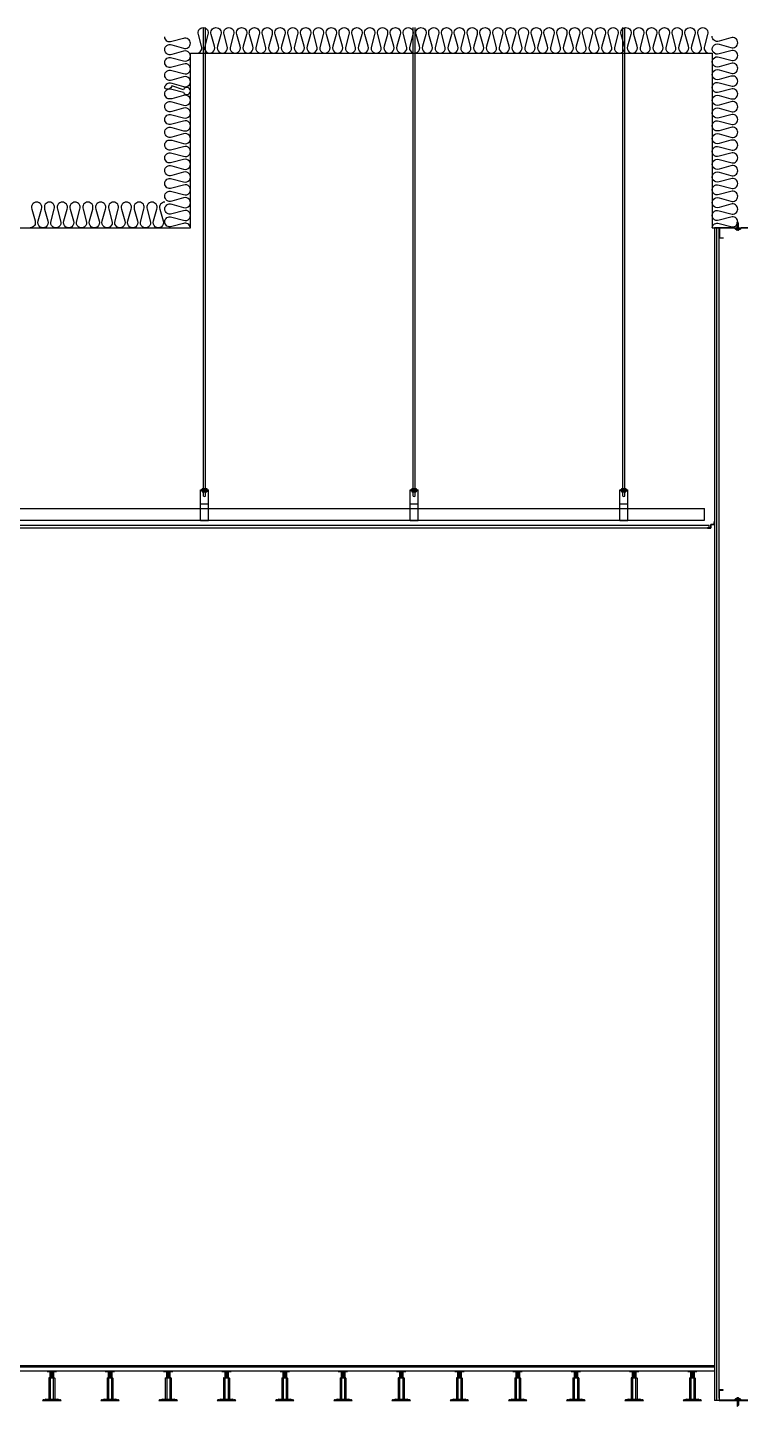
# Model space of a CAD drawing. Header units: millimetres. Extents: x 19868 to 801382, y -4805 to 85279.
# Drawn here: x 68889 to 71949, y 42103 to 48029 of the extents above; entities that cross this region are included whole.
import ezdxf

# ---------------------------------------------------------------- set-up
doc = ezdxf.new("R2010")
doc.units = ezdxf.units.MM
doc.header["$LTSCALE"] = 250
for name, color, linetype in [('8입면선', 8, 'Continuous'), ('A-CEIL', 8, 'Continuous'), ('A-CEIL_EL', 8, 'Continuous'), ('A-ELE-4', 4, 'Continuous'), ('A-ELE-8', 8, 'Continuous'), ('A-WALL-D', 7, 'Continuous'), ('GAGAM-DT', 7, 'Continuous'), ('GES', 7, 'Continuous'), ('ISL', 251, 'Continuous'), ('MO-S', 3, 'Continuous'), ('입면', 7, 'Continuous')]:
    doc.layers.add(name, color=color, linetype=linetype)
doc.layers.add('CK', color=221, linetype='Continuous', plot=False)

# ---------------------------------------------------------------- blocks, each defined once
blk = doc.blocks.new('*U109')
at = {"layer": '8입면선', "color": 8}
for p, q in [((3316397.6, 472011.4), (3316397.6, 477051.4)), ((3316577.6, 472011.4), (3316577.6, 477051.4))]:
    blk.add_line(p, q, dxfattribs=at)
at = {"layer": 'A-WALL-D'}
for p, q in [((3316387.6, 477051.4), (3316387.6, 472011.4)), ((3316407.6, 477051.4), (3316387.6, 477051.4)), ((3316407.6, 472021.4), (3316407.6, 477051.4)), ((3316567.6, 472021.4), (3316567.6, 477051.4)), ((3316587.6, 477051.4), (3316567.6, 477051.4)), ((3316587.6, 477051.4), (3316587.6, 472011.4)), ((3316407.6, 472011.4), (3316387.6, 472011.4)), ((3316587.6, 472011.4), (3316567.6, 472011.4))]:
    blk.add_line(p, q, dxfattribs=at)
at = {"layer": 'CK', "linetype": 'Continuous'}
blk.add_line((3316472.9, 472011.4), (3316502.3, 472011.4), dxfattribs=at)
at = {"layer": 'GAGAM-DT', "color": 8}
for p, q in [((3316485.3, 477045.6), (3316485.3, 477077)), ((3316490.3, 477071.5), (3316485.3, 477077)), ((3316490.3, 477045.6), (3316490.3, 477071.5)), ((3316492.7, 477045.6), (3316482.8, 477045.6)), ((3316482.8, 477045.6), (3316482.8, 477042.1)), ((3316491.2, 477040.6), (3316484.3, 477040.6)), ((3316485.3, 477045.6), (3316485.3, 477040.6)), ((3316490.3, 477045.6), (3316490.3, 477040.6)), ((3316492.7, 477045.6), (3316492.7, 477042.1)), ((3316482.8, 472017.2), (3316482.8, 472020.7)), ((3316492.7, 472017.2), (3316482.8, 472017.2)), ((3316491.2, 472022.2), (3316484.3, 472022.2)), ((3316485.3, 472017.2), (3316485.3, 472022.2)), ((3316485.3, 472017.2), (3316485.3, 471985.8)), ((3316490.3, 471991.3), (3316485.3, 471985.8)), ((3316490.3, 472017.2), (3316490.3, 472022.2)), ((3316490.3, 472017.2), (3316490.3, 471991.3)), ((3316492.7, 472017.2), (3316492.7, 472020.7))]:
    blk.add_line(p, q, dxfattribs=at)
for centre, start, end in [((3316484.3, 477042.1), 180, 270), ((3316491.2, 477042.1), 270, 0), ((3316484.3, 472020.7), 90, 180), ((3316491.2, 472020.7), 0, 90)]:
    blk.add_arc(centre, 1.51, start, end, dxfattribs=at)
at = {"layer": '입면', "color": 6}
for p, q in [((3316407.6, 477006.4), (3316407.6, 477051.4)), ((3316407.6, 477051.4), (3316472.9, 477051.4)), ((3316472.4, 477050.2), (3316408.8, 477050.2)), ((3316408.8, 477050.2), (3316408.8, 477007.6)), ((3316477.4, 477044.4), (3316472.4, 477050.2)), ((3316472.9, 477051.4), (3316477.9, 477045.6)), ((3316497.8, 477044.4), (3316477.4, 477044.4)), ((3316477.9, 477045.6), (3316497.3, 477045.6)), ((3316497.3, 477045.6), (3316502.3, 477051.4)), ((3316502.8, 477050.2), (3316497.8, 477044.4)), ((3316502.3, 477051.4), (3316567.6, 477051.4)), ((3316566.4, 477050.2), (3316502.8, 477050.2)), ((3316566.4, 477007.6), (3316566.4, 477050.2)), ((3316567.6, 477051.4), (3316567.6, 477006.4)), ((3316425.4, 477006.4), (3316407.6, 477006.4)), ((3316408.8, 477007.6), (3316425.4, 477007.6)), ((3316425.4, 477007.6), (3316425.4, 477006.4)), ((3316549.8, 477006.4), (3316549.8, 477007.6)), ((3316549.8, 477007.6), (3316566.4, 477007.6)), ((3316567.6, 477006.4), (3316549.8, 477006.4)), ((3316425.4, 472056.4), (3316407.6, 472056.4)), ((3316407.6, 472056.4), (3316407.6, 472011.4)), ((3316408.8, 472012.6), (3316408.8, 472055.2)), ((3316408.8, 472055.2), (3316425.4, 472055.2)), ((3316425.4, 472055.2), (3316425.4, 472056.4)), ((3316567.6, 472056.4), (3316549.8, 472056.4)), ((3316549.8, 472056.4), (3316549.8, 472055.2)), ((3316549.8, 472055.2), (3316566.4, 472055.2)), ((3316566.4, 472055.2), (3316566.4, 472012.6)), ((3316567.6, 472011.4), (3316567.6, 472056.4)), ((3316407.6, 472011.4), (3316472.9, 472011.4)), ((3316472.4, 472012.6), (3316408.8, 472012.6)), ((3316477.4, 472018.5), (3316472.4, 472012.6)), ((3316472.9, 472011.4), (3316477.9, 472017.3)), ((3316497.8, 472018.5), (3316477.4, 472018.5)), ((3316477.9, 472017.3), (3316497.3, 472017.3)), ((3316497.3, 472017.3), (3316502.3, 472011.4)), ((3316502.8, 472012.6), (3316497.8, 472018.5)), ((3316502.3, 472011.4), (3316567.6, 472011.4)), ((3316566.4, 472012.6), (3316502.8, 472012.6))]:
    blk.add_line(p, q, dxfattribs=at)
blk = doc.blocks.new('*U133')
at = {"layer": 'A-ELE-4'}
blk.add_line((-11, 0), (8989, 0), dxfattribs=at)
at = {"layer": 'A-ELE-8'}
for p, q in [((8989, 0), (8989, -23)), ((-11, -5), (8989, -5)), ((-11, -23), (8989, -23))]:
    blk.add_line(p, q, dxfattribs=at)
blk = doc.blocks.new('*U132')
at = {"layer": 'GES', "color": 8}
for p, q in [((45095, 2017, 0), (45095, 2019.5, 0)), ((45095, 2019.5, 0), (45135, 2019.5, 0)), ((45095, 2017, 0), (45135, 2017, 0)), ((45107.4, 2017, 0), (45107.4, 2007.2, 0)), ((45122.6, 2017, 0), (45122.6, 2007.2, 0)), ((45135, 2017, 0), (45135, 2019.5, 0)), ((45345, 2017, 0), (45345, 2019.5, 0)), ((45345, 2019.5, 0), (45385, 2019.5, 0)), ((45345, 2017, 0), (45385, 2017, 0)), ((45357.4, 2017, 0), (45357.4, 2007.2, 0)), ((45372.6, 2017, 0), (45372.6, 2007.2, 0)), ((45385, 2017, 0), (45385, 2019.5, 0)), ((45595, 2017, 0), (45595, 2019.5, 0)), ((45595, 2019.5, 0), (45635, 2019.5, 0)), ((45595, 2017, 0), (45635, 2017, 0)), ((45607.4, 2017, 0), (45607.4, 2007.2, 0)), ((45622.6, 2017, 0), (45622.6, 2007.2, 0)), ((45635, 2017, 0), (45635, 2019.5, 0)), ((45845, 2017, 0), (45845, 2019.5, 0)), ((45845, 2019.5, 0), (45885, 2019.5, 0)), ((45845, 2017, 0), (45885, 2017, 0)), ((45857.4, 2017, 0), (45857.4, 2007.2, 0)), ((45872.6, 2017, 0), (45872.6, 2007.2, 0)), ((45885, 2017, 0), (45885, 2019.5, 0)), ((46095, 2017, 0), (46095, 2019.5, 0)), ((46095, 2019.5, 0), (46135, 2019.5, 0)), ((46095, 2017, 0), (46135, 2017, 0)), ((46107.4, 2017, 0), (46107.4, 2007.2, 0)), ((46122.6, 2017, 0), (46122.6, 2007.2, 0)), ((46135, 2017, 0), (46135, 2019.5, 0)), ((46345, 2017, 0), (46345, 2019.5, 0)), ((46345, 2019.5, 0), (46385, 2019.5, 0)), ((46345, 2017, 0), (46385, 2017, 0)), ((46357.4, 2017, 0), (46357.4, 2007.2, 0)), ((46372.6, 2017, 0), (46372.6, 2007.2, 0)), ((46385, 2017, 0), (46385, 2019.5, 0)), ((46595, 2017, 0), (46595, 2019.5, 0)), ((46595, 2019.5, 0), (46635, 2019.5, 0)), ((46595, 2017, 0), (46635, 2017, 0)), ((46607.4, 2017, 0), (46607.4, 2007.2, 0)), ((46622.6, 2017, 0), (46622.6, 2007.2, 0)), ((46635, 2017, 0), (46635, 2019.5, 0)), ((46845, 2017, 0), (46845, 2019.5, 0)), ((46845, 2019.5, 0), (46885, 2019.5, 0)), ((46845, 2017, 0), (46885, 2017, 0)), ((46857.4, 2017, 0), (46857.4, 2007.2, 0)), ((46872.6, 2017, 0), (46872.6, 2007.2, 0)), ((46885, 2017, 0), (46885, 2019.5, 0)), ((47095, 2017, 0), (47095, 2019.5, 0)), ((47095, 2019.5, 0), (47135, 2019.5, 0)), ((47095, 2017, 0), (47135, 2017, 0)), ((47107.4, 2017, 0), (47107.4, 2007.2, 0)), ((47122.6, 2017, 0), (47122.6, 2007.2, 0)), ((47135, 2017, 0), (47135, 2019.5, 0)), ((47345, 2017, 0), (47345, 2019.5, 0)), ((47345, 2019.5, 0), (47385, 2019.5, 0)), ((47345, 2017, 0), (47385, 2017, 0)), ((47357.4, 2017, 0), (47357.4, 2007.2, 0)), ((47372.6, 2017, 0), (47372.6, 2007.2, 0)), ((47385, 2017, 0), (47385, 2019.5, 0)), ((47595, 2017, 0), (47595, 2019.5, 0)), ((47595, 2019.5, 0), (47635, 2019.5, 0)), ((47595, 2017, 0), (47635, 2017, 0)), ((47607.4, 2017, 0), (47607.4, 2007.2, 0)), ((47622.6, 2017, 0), (47622.6, 2007.2, 0)), ((47635, 2017, 0), (47635, 2019.5, 0)), ((47845, 2017, 0), (47845, 2019.5, 0)), ((47845, 2019.5, 0), (47885, 2019.5, 0)), ((47845, 2017, 0), (47885, 2017, 0)), ((47857.4, 2017, 0), (47857.4, 2007.2, 0)), ((47872.6, 2017, 0), (47872.6, 2007.2, 0)), ((47885, 2017, 0), (47885, 2019.5, 0)), ((45102.6, 1988.9, 0), (45102.6, 1898, 0)), ((45103.4, 1989.7, 0), (45107.6, 1989.7, 0)), ((45107.4, 2013.6, 0), (45107.4, 1989.7, 0)), ((45107.4, 2011.6, 0), (45122.6, 2011.6, 0)), ((45107.4, 2011.6, 0), (45122.6, 2011.6, 0)), ((45107.4, 2006.6, 0), (45122.6, 2006.6, 0)), ((45107.4, 2006.6, 0), (45122.6, 2006.6, 0)), ((45107.4, 2001.6, 0), (45122.6, 2001.6, 0)), ((45107.4, 2001.6, 0), (45122.6, 2001.6, 0)), ((45107.4, 1996.6, 0), (45122.6, 1996.6, 0)), ((45107.4, 1996.6, 0), (45122.6, 1996.6, 0)), ((45107.4, 1991.6, 0), (45122.6, 1991.6, 0)), ((45107.4, 1991.6, 0), (45122.6, 1991.6, 0)), ((45107.6, 1989.7, 0), (45122.6, 1989.7, 0)), ((45108.4, 1988.9, 0), (45108.4, 1898, 0)), ((45109.2, 1989.7, 0), (45120.9, 1989.7, 0)), ((45121.7, 1988.9, 0), (45121.7, 1898, 0)), ((45122.6, 2013.6, 0), (45122.6, 1989.7, 0)), ((45122.6, 1989.7, 0), (45126.7, 1989.7, 0)), ((45127.6, 1988.9, 0), (45127.6, 1898, 0)), ((45352.6, 1988.9, 0), (45352.6, 1898, 0)), ((45353.4, 1989.7, 0), (45357.6, 1989.7, 0)), ((45357.4, 2013.6, 0), (45357.4, 1989.7, 0)), ((45357.4, 2011.6, 0), (45372.6, 2011.6, 0)), ((45357.4, 2011.6, 0), (45372.6, 2011.6, 0)), ((45357.4, 2006.6, 0), (45372.6, 2006.6, 0)), ((45357.4, 2006.6, 0), (45372.6, 2006.6, 0)), ((45357.4, 2001.6, 0), (45372.6, 2001.6, 0)), ((45357.4, 2001.6, 0), (45372.6, 2001.6, 0)), ((45357.4, 1996.6, 0), (45372.6, 1996.6, 0)), ((45357.4, 1996.6, 0), (45372.6, 1996.6, 0)), ((45357.4, 1991.6, 0), (45372.6, 1991.6, 0)), ((45357.4, 1991.6, 0), (45372.6, 1991.6, 0)), ((45357.6, 1989.7, 0), (45372.6, 1989.7, 0)), ((45358.4, 1988.9, 0), (45358.4, 1898, 0)), ((45359.2, 1989.7, 0), (45370.9, 1989.7, 0)), ((45371.7, 1988.9, 0), (45371.7, 1898, 0)), ((45372.6, 2013.6, 0), (45372.6, 1989.7, 0)), ((45372.6, 1989.7, 0), (45376.7, 1989.7, 0)), ((45377.6, 1988.9, 0), (45377.6, 1898, 0)), ((45602.6, 1988.9, 0), (45602.6, 1898, 0)), ((45603.4, 1989.7, 0), (45607.6, 1989.7, 0)), ((45607.4, 2013.6, 0), (45607.4, 1989.7, 0)), ((45607.4, 2011.6, 0), (45622.6, 2011.6, 0)), ((45607.4, 2011.6, 0), (45622.6, 2011.6, 0)), ((45607.4, 2006.6, 0), (45622.6, 2006.6, 0)), ((45607.4, 2006.6, 0), (45622.6, 2006.6, 0)), ((45607.4, 2001.6, 0), (45622.6, 2001.6, 0)), ((45607.4, 2001.6, 0), (45622.6, 2001.6, 0)), ((45607.4, 1996.6, 0), (45622.6, 1996.6, 0)), ((45607.4, 1996.6, 0), (45622.6, 1996.6, 0)), ((45607.4, 1991.6, 0), (45622.6, 1991.6, 0)), ((45607.4, 1991.6, 0), (45622.6, 1991.6, 0)), ((45607.6, 1989.7, 0), (45622.6, 1989.7, 0)), ((45608.4, 1988.9, 0), (45608.4, 1898, 0)), ((45609.2, 1989.7, 0), (45620.9, 1989.7, 0)), ((45621.7, 1988.9, 0), (45621.7, 1898, 0)), ((45622.6, 2013.6, 0), (45622.6, 1989.7, 0)), ((45622.6, 1989.7, 0), (45626.7, 1989.7, 0)), ((45627.6, 1988.9, 0), (45627.6, 1898, 0)), ((45852.6, 1988.9, 0), (45852.6, 1898, 0)), ((45853.4, 1989.7, 0), (45857.6, 1989.7, 0)), ((45857.4, 2013.6, 0), (45857.4, 1989.7, 0)), ((45857.4, 2011.6, 0), (45872.6, 2011.6, 0)), ((45857.4, 2011.6, 0), (45872.6, 2011.6, 0)), ((45857.4, 2006.6, 0), (45872.6, 2006.6, 0)), ((45857.4, 2006.6, 0), (45872.6, 2006.6, 0)), ((45857.4, 2001.6, 0), (45872.6, 2001.6, 0)), ((45857.4, 2001.6, 0), (45872.6, 2001.6, 0)), ((45857.4, 1996.6, 0), (45872.6, 1996.6, 0)), ((45857.4, 1996.6, 0), (45872.6, 1996.6, 0)), ((45857.4, 1991.6, 0), (45872.6, 1991.6, 0)), ((45857.4, 1991.6, 0), (45872.6, 1991.6, 0)), ((45857.6, 1989.7, 0), (45872.6, 1989.7, 0)), ((45858.4, 1988.9, 0), (45858.4, 1898, 0)), ((45859.2, 1989.7, 0), (45870.9, 1989.7, 0)), ((45871.7, 1988.9, 0), (45871.7, 1898, 0)), ((45872.6, 2013.6, 0), (45872.6, 1989.7, 0)), ((45872.6, 1989.7, 0), (45876.7, 1989.7, 0)), ((45877.6, 1988.9, 0), (45877.6, 1898, 0)), ((46102.6, 1988.9, 0), (46102.6, 1898, 0)), ((46103.4, 1989.7, 0), (46107.6, 1989.7, 0)), ((46107.4, 2013.6, 0), (46107.4, 1989.7, 0)), ((46107.4, 2011.6, 0), (46122.6, 2011.6, 0)), ((46107.4, 2011.6, 0), (46122.6, 2011.6, 0)), ((46107.4, 2006.6, 0), (46122.6, 2006.6, 0)), ((46107.4, 2006.6, 0), (46122.6, 2006.6, 0)), ((46107.4, 2001.6, 0), (46122.6, 2001.6, 0)), ((46107.4, 2001.6, 0), (46122.6, 2001.6, 0)), ((46107.4, 1996.6, 0), (46122.6, 1996.6, 0)), ((46107.4, 1996.6, 0), (46122.6, 1996.6, 0)), ((46107.4, 1991.6, 0), (46122.6, 1991.6, 0)), ((46107.4, 1991.6, 0), (46122.6, 1991.6, 0)), ((46107.6, 1989.7, 0), (46122.6, 1989.7, 0)), ((46108.4, 1988.9, 0), (46108.4, 1898, 0)), ((46109.2, 1989.7, 0), (46120.9, 1989.7, 0)), ((46121.7, 1988.9, 0), (46121.7, 1898, 0)), ((46122.6, 2013.6, 0), (46122.6, 1989.7, 0)), ((46122.6, 1989.7, 0), (46126.7, 1989.7, 0)), ((46127.6, 1988.9, 0), (46127.6, 1898, 0)), ((46352.6, 1988.9, 0), (46352.6, 1898, 0)), ((46353.4, 1989.7, 0), (46357.6, 1989.7, 0)), ((46357.4, 2013.6, 0), (46357.4, 1989.7, 0)), ((46357.4, 2011.6, 0), (46372.6, 2011.6, 0)), ((46357.4, 2011.6, 0), (46372.6, 2011.6, 0)), ((46357.4, 2006.6, 0), (46372.6, 2006.6, 0)), ((46357.4, 2006.6, 0), (46372.6, 2006.6, 0)), ((46357.4, 2001.6, 0), (46372.6, 2001.6, 0)), ((46357.4, 2001.6, 0), (46372.6, 2001.6, 0)), ((46357.4, 1996.6, 0), (46372.6, 1996.6, 0)), ((46357.4, 1996.6, 0), (46372.6, 1996.6, 0)), ((46357.4, 1991.6, 0), (46372.6, 1991.6, 0)), ((46357.4, 1991.6, 0), (46372.6, 1991.6, 0)), ((46357.6, 1989.7, 0), (46372.6, 1989.7, 0)), ((46358.4, 1988.9, 0), (46358.4, 1898, 0)), ((46359.2, 1989.7, 0), (46370.9, 1989.7, 0)), ((46371.7, 1988.9, 0), (46371.7, 1898, 0)), ((46372.6, 2013.6, 0), (46372.6, 1989.7, 0)), ((46372.6, 1989.7, 0), (46376.7, 1989.7, 0)), ((46377.6, 1988.9, 0), (46377.6, 1898, 0)), ((46602.6, 1988.9, 0), (46602.6, 1898, 0)), ((46603.4, 1989.7, 0), (46607.6, 1989.7, 0)), ((46607.4, 2013.6, 0), (46607.4, 1989.7, 0)), ((46607.4, 2011.6, 0), (46622.6, 2011.6, 0)), ((46607.4, 2011.6, 0), (46622.6, 2011.6, 0)), ((46607.4, 2006.6, 0), (46622.6, 2006.6, 0)), ((46607.4, 2006.6, 0), (46622.6, 2006.6, 0)), ((46607.4, 2001.6, 0), (46622.6, 2001.6, 0)), ((46607.4, 2001.6, 0), (46622.6, 2001.6, 0)), ((46607.4, 1996.6, 0), (46622.6, 1996.6, 0)), ((46607.4, 1996.6, 0), (46622.6, 1996.6, 0)), ((46607.4, 1991.6, 0), (46622.6, 1991.6, 0)), ((46607.4, 1991.6, 0), (46622.6, 1991.6, 0)), ((46607.6, 1989.7, 0), (46622.6, 1989.7, 0)), ((46608.4, 1988.9, 0), (46608.4, 1898, 0)), ((46609.2, 1989.7, 0), (46620.9, 1989.7, 0)), ((46621.7, 1988.9, 0), (46621.7, 1898, 0)), ((46622.6, 2013.6, 0), (46622.6, 1989.7, 0)), ((46622.6, 1989.7, 0), (46626.7, 1989.7, 0)), ((46627.6, 1988.9, 0), (46627.6, 1898, 0)), ((46852.6, 1988.9, 0), (46852.6, 1898, 0)), ((46853.4, 1989.7, 0), (46857.6, 1989.7, 0)), ((46857.4, 2013.6, 0), (46857.4, 1989.7, 0)), ((46857.4, 2011.6, 0), (46872.6, 2011.6, 0)), ((46857.4, 2011.6, 0), (46872.6, 2011.6, 0)), ((46857.4, 2006.6, 0), (46872.6, 2006.6, 0)), ((46857.4, 2006.6, 0), (46872.6, 2006.6, 0)), ((46857.4, 2001.6, 0), (46872.6, 2001.6, 0)), ((46857.4, 2001.6, 0), (46872.6, 2001.6, 0)), ((46857.4, 1996.6, 0), (46872.6, 1996.6, 0)), ((46857.4, 1996.6, 0), (46872.6, 1996.6, 0)), ((46857.4, 1991.6, 0), (46872.6, 1991.6, 0)), ((46857.4, 1991.6, 0), (46872.6, 1991.6, 0)), ((46857.6, 1989.7, 0), (46872.6, 1989.7, 0)), ((46858.4, 1988.9, 0), (46858.4, 1898, 0)), ((46859.2, 1989.7, 0), (46870.9, 1989.7, 0)), ((46871.7, 1988.9, 0), (46871.7, 1898, 0)), ((46872.6, 2013.6, 0), (46872.6, 1989.7, 0)), ((46872.6, 1989.7, 0), (46876.7, 1989.7, 0)), ((46877.6, 1988.9, 0), (46877.6, 1898, 0)), ((47102.6, 1988.9, 0), (47102.6, 1898, 0)), ((47103.4, 1989.7, 0), (47107.6, 1989.7, 0)), ((47107.4, 2013.6, 0), (47107.4, 1989.7, 0)), ((47107.4, 2011.6, 0), (47122.6, 2011.6, 0)), ((47107.4, 2011.6, 0), (47122.6, 2011.6, 0)), ((47107.4, 2006.6, 0), (47122.6, 2006.6, 0)), ((47107.4, 2006.6, 0), (47122.6, 2006.6, 0)), ((47107.4, 2001.6, 0), (47122.6, 2001.6, 0)), ((47107.4, 2001.6, 0), (47122.6, 2001.6, 0)), ((47107.4, 1996.6, 0), (47122.6, 1996.6, 0)), ((47107.4, 1996.6, 0), (47122.6, 1996.6, 0)), ((47107.4, 1991.6, 0), (47122.6, 1991.6, 0)), ((47107.4, 1991.6, 0), (47122.6, 1991.6, 0)), ((47107.6, 1989.7, 0), (47122.6, 1989.7, 0)), ((47108.4, 1988.9, 0), (47108.4, 1898, 0)), ((47109.2, 1989.7, 0), (47120.9, 1989.7, 0)), ((47121.7, 1988.9, 0), (47121.7, 1898, 0)), ((47122.6, 2013.6, 0), (47122.6, 1989.7, 0)), ((47122.6, 1989.7, 0), (47126.7, 1989.7, 0)), ((47127.6, 1988.9, 0), (47127.6, 1898, 0)), ((47352.6, 1988.9, 0), (47352.6, 1898, 0)), ((47353.4, 1989.7, 0), (47357.6, 1989.7, 0)), ((47357.4, 2013.6, 0), (47357.4, 1989.7, 0)), ((47357.4, 2011.6, 0), (47372.6, 2011.6, 0)), ((47357.4, 2011.6, 0), (47372.6, 2011.6, 0)), ((47357.4, 2006.6, 0), (47372.6, 2006.6, 0)), ((47357.4, 2006.6, 0), (47372.6, 2006.6, 0)), ((47357.4, 2001.6, 0), (47372.6, 2001.6, 0)), ((47357.4, 2001.6, 0), (47372.6, 2001.6, 0)), ((47357.4, 1996.6, 0), (47372.6, 1996.6, 0)), ((47357.4, 1996.6, 0), (47372.6, 1996.6, 0)), ((47357.4, 1991.6, 0), (47372.6, 1991.6, 0)), ((47357.4, 1991.6, 0), (47372.6, 1991.6, 0)), ((47357.6, 1989.7, 0), (47372.6, 1989.7, 0)), ((47358.4, 1988.9, 0), (47358.4, 1898, 0)), ((47359.2, 1989.7, 0), (47370.9, 1989.7, 0)), ((47371.7, 1988.9, 0), (47371.7, 1898, 0)), ((47372.6, 2013.6, 0), (47372.6, 1989.7, 0)), ((47372.6, 1989.7, 0), (47376.7, 1989.7, 0)), ((47377.6, 1988.9, 0), (47377.6, 1898, 0)), ((47602.6, 1988.9, 0), (47602.6, 1898, 0)), ((47603.4, 1989.7, 0), (47607.6, 1989.7, 0)), ((47607.4, 2013.6, 0), (47607.4, 1989.7, 0)), ((47607.4, 2011.6, 0), (47622.6, 2011.6, 0)), ((47607.4, 2011.6, 0), (47622.6, 2011.6, 0)), ((47607.4, 2006.6, 0), (47622.6, 2006.6, 0)), ((47607.4, 2006.6, 0), (47622.6, 2006.6, 0)), ((47607.4, 2001.6, 0), (47622.6, 2001.6, 0)), ((47607.4, 2001.6, 0), (47622.6, 2001.6, 0)), ((47607.4, 1996.6, 0), (47622.6, 1996.6, 0)), ((47607.4, 1996.6, 0), (47622.6, 1996.6, 0)), ((47607.4, 1991.6, 0), (47622.6, 1991.6, 0)), ((47607.4, 1991.6, 0), (47622.6, 1991.6, 0)), ((47607.6, 1989.7, 0), (47622.6, 1989.7, 0)), ((47608.4, 1988.9, 0), (47608.4, 1898, 0)), ((47609.2, 1989.7, 0), (47620.9, 1989.7, 0)), ((47621.7, 1988.9, 0), (47621.7, 1898, 0)), ((47622.6, 2013.6, 0), (47622.6, 1989.7, 0)), ((47622.6, 1989.7, 0), (47626.7, 1989.7, 0)), ((47627.6, 1988.9, 0), (47627.6, 1898, 0)), ((47852.6, 1988.9, 0), (47852.6, 1898, 0)), ((47853.4, 1989.7, 0), (47857.6, 1989.7, 0)), ((47857.4, 2013.6, 0), (47857.4, 1989.7, 0)), ((47857.4, 2011.6, 0), (47872.6, 2011.6, 0)), ((47857.4, 2011.6, 0), (47872.6, 2011.6, 0)), ((47857.4, 2006.6, 0), (47872.6, 2006.6, 0)), ((47857.4, 2006.6, 0), (47872.6, 2006.6, 0)), ((47857.4, 2001.6, 0), (47872.6, 2001.6, 0)), ((47857.4, 2001.6, 0), (47872.6, 2001.6, 0)), ((47857.4, 1996.6, 0), (47872.6, 1996.6, 0)), ((47857.4, 1996.6, 0), (47872.6, 1996.6, 0)), ((47857.4, 1991.6, 0), (47872.6, 1991.6, 0)), ((47857.4, 1991.6, 0), (47872.6, 1991.6, 0)), ((47857.6, 1989.7, 0), (47872.6, 1989.7, 0)), ((47858.4, 1988.9, 0), (47858.4, 1898, 0)), ((47859.2, 1989.7, 0), (47870.9, 1989.7, 0)), ((47871.7, 1988.9, 0), (47871.7, 1898, 0)), ((47872.6, 2013.6, 0), (47872.6, 1989.7, 0)), ((47872.6, 1989.7, 0), (47876.7, 1989.7, 0)), ((47877.6, 1988.9, 0), (47877.6, 1898, 0)), ((45090.2, 1897.7), (45140.3, 1897.7)), ((45103.4, 1897.2, 0), (45107.6, 1897.2, 0)), ((45106.7, 1897.2, 0), (45106.7, 1897.7)), ((45107.6, 1897.2, 0), (45122.6, 1897.2, 0)), ((45122.6, 1897.2, 0), (45126.7, 1897.2, 0)), ((45123.4, 1897.2, 0), (45123.4, 1897.7)), ((45340.2, 1897.7), (45390.3, 1897.7)), ((45353.4, 1897.2, 0), (45357.6, 1897.2, 0)), ((45356.7, 1897.2, 0), (45356.7, 1897.7)), ((45357.6, 1897.2, 0), (45372.6, 1897.2, 0)), ((45372.6, 1897.2, 0), (45376.7, 1897.2, 0)), ((45373.4, 1897.2, 0), (45373.4, 1897.7)), ((45590.2, 1897.7), (45640.3, 1897.7)), ((45603.4, 1897.2, 0), (45607.6, 1897.2, 0)), ((45606.7, 1897.2, 0), (45606.7, 1897.7)), ((45607.6, 1897.2, 0), (45622.6, 1897.2, 0)), ((45622.6, 1897.2, 0), (45626.7, 1897.2, 0)), ((45623.4, 1897.2, 0), (45623.4, 1897.7)), ((45840.2, 1897.7), (45890.3, 1897.7)), ((45853.4, 1897.2, 0), (45857.6, 1897.2, 0)), ((45856.7, 1897.2, 0), (45856.7, 1897.7)), ((45857.6, 1897.2, 0), (45872.6, 1897.2, 0)), ((45872.6, 1897.2, 0), (45876.7, 1897.2, 0)), ((45873.4, 1897.2, 0), (45873.4, 1897.7)), ((46090.2, 1897.7), (46140.3, 1897.7)), ((46103.4, 1897.2, 0), (46107.6, 1897.2, 0)), ((46106.7, 1897.2, 0), (46106.7, 1897.7)), ((46107.6, 1897.2, 0), (46122.6, 1897.2, 0)), ((46122.6, 1897.2, 0), (46126.7, 1897.2, 0)), ((46123.4, 1897.2, 0), (46123.4, 1897.7)), ((46340.2, 1897.7), (46390.3, 1897.7)), ((46353.4, 1897.2, 0), (46357.6, 1897.2, 0)), ((46356.7, 1897.2, 0), (46356.7, 1897.7)), ((46357.6, 1897.2, 0), (46372.6, 1897.2, 0)), ((46372.6, 1897.2, 0), (46376.7, 1897.2, 0)), ((46373.4, 1897.2, 0), (46373.4, 1897.7)), ((46590.2, 1897.7), (46640.3, 1897.7)), ((46603.4, 1897.2, 0), (46607.6, 1897.2, 0)), ((46606.7, 1897.2, 0), (46606.7, 1897.7)), ((46607.6, 1897.2, 0), (46622.6, 1897.2, 0)), ((46622.6, 1897.2, 0), (46626.7, 1897.2, 0)), ((46623.4, 1897.2, 0), (46623.4, 1897.7)), ((46840.2, 1897.7), (46890.3, 1897.7)), ((46853.4, 1897.2, 0), (46857.6, 1897.2, 0)), ((46856.7, 1897.2, 0), (46856.7, 1897.7)), ((46857.6, 1897.2, 0), (46872.6, 1897.2, 0)), ((46872.6, 1897.2, 0), (46876.7, 1897.2, 0)), ((46873.4, 1897.2, 0), (46873.4, 1897.7)), ((47090.2, 1897.7), (47140.3, 1897.7)), ((47103.4, 1897.2, 0), (47107.6, 1897.2, 0)), ((47106.7, 1897.2, 0), (47106.7, 1897.7)), ((47107.6, 1897.2, 0), (47122.6, 1897.2, 0)), ((47122.6, 1897.2, 0), (47126.7, 1897.2, 0)), ((47123.4, 1897.2, 0), (47123.4, 1897.7)), ((47340.2, 1897.7), (47390.3, 1897.7)), ((47353.4, 1897.2, 0), (47357.6, 1897.2, 0)), ((47356.7, 1897.2, 0), (47356.7, 1897.7)), ((47357.6, 1897.2, 0), (47372.6, 1897.2, 0)), ((47372.6, 1897.2, 0), (47376.7, 1897.2, 0)), ((47373.4, 1897.2, 0), (47373.4, 1897.7)), ((47590.2, 1897.7), (47640.3, 1897.7)), ((47603.4, 1897.2, 0), (47607.6, 1897.2, 0)), ((47606.7, 1897.2, 0), (47606.7, 1897.7)), ((47607.6, 1897.2, 0), (47622.6, 1897.2, 0)), ((47622.6, 1897.2, 0), (47626.7, 1897.2, 0)), ((47623.4, 1897.2, 0), (47623.4, 1897.7)), ((47840.2, 1897.7), (47890.3, 1897.7)), ((47853.4, 1897.2, 0), (47857.6, 1897.2, 0)), ((47856.7, 1897.2, 0), (47856.7, 1897.7)), ((47857.6, 1897.2, 0), (47872.6, 1897.2, 0)), ((47872.6, 1897.2, 0), (47876.7, 1897.2, 0)), ((47873.4, 1897.2, 0), (47873.4, 1897.7)), ((45075.4, 1892.5), (45154.8, 1892.5, 0)), ((45081.7, 1895.4), (45148.4, 1895.4)), ((45325.4, 1892.5), (45404.8, 1892.5, 0)), ((45331.7, 1895.4), (45398.4, 1895.4)), ((45575.4, 1892.5), (45654.8, 1892.5, 0)), ((45581.7, 1895.4), (45648.4, 1895.4)), ((45825.4, 1892.5), (45904.8, 1892.5, 0)), ((45831.7, 1895.4), (45898.4, 1895.4)), ((46075.4, 1892.5), (46154.8, 1892.5, 0)), ((46081.7, 1895.4), (46148.4, 1895.4)), ((46325.4, 1892.5), (46404.8, 1892.5, 0)), ((46331.7, 1895.4), (46398.4, 1895.4)), ((46575.4, 1892.5), (46654.8, 1892.5, 0)), ((46581.7, 1895.4), (46648.4, 1895.4)), ((46825.4, 1892.5), (46904.8, 1892.5, 0)), ((46831.7, 1895.4), (46898.4, 1895.4)), ((47075.4, 1892.5), (47154.8, 1892.5, 0)), ((47081.7, 1895.4), (47148.4, 1895.4)), ((47325.4, 1892.5), (47404.8, 1892.5, 0)), ((47331.7, 1895.4), (47398.4, 1895.4)), ((47575.4, 1892.5), (47654.8, 1892.5, 0)), ((47581.7, 1895.4), (47648.4, 1895.4)), ((47825.4, 1892.5), (47904.8, 1892.5, 0)), ((47831.7, 1895.4), (47898.4, 1895.4))]:
    blk.add_line(p, q, dxfattribs=at)
for centre, radius, start, end in [((45103.4, 1988.9, 0), 0.833, 90, 180), ((45107.6, 1988.9, 0), 0.833, 0, 90), ((45109.2, 1988.9, 0), 0.833, 90, 180), ((45120.9, 1988.9, 0), 0.833, 0, 90), ((45122.6, 1988.9, 0), 0.833, 90, 180), ((45126.7, 1988.9, 0), 0.833, 0, 90), ((45353.4, 1988.9, 0), 0.833, 90, 180), ((45357.6, 1988.9, 0), 0.833, 0, 90), ((45359.2, 1988.9, 0), 0.833, 90, 180), ((45370.9, 1988.9, 0), 0.833, 0, 90), ((45372.6, 1988.9, 0), 0.833, 90, 180), ((45376.7, 1988.9, 0), 0.833, 0, 90), ((45603.4, 1988.9, 0), 0.833, 90, 180), ((45607.6, 1988.9, 0), 0.833, 0, 90), ((45609.2, 1988.9, 0), 0.833, 90, 180), ((45620.9, 1988.9, 0), 0.833, 0, 90), ((45622.6, 1988.9, 0), 0.833, 90, 180), ((45626.7, 1988.9, 0), 0.833, 0, 90), ((45853.4, 1988.9, 0), 0.833, 90, 180), ((45857.6, 1988.9, 0), 0.833, 0, 90), ((45859.2, 1988.9, 0), 0.833, 90, 180), ((45870.9, 1988.9, 0), 0.833, 0, 90), ((45872.6, 1988.9, 0), 0.833, 90, 180), ((45876.7, 1988.9, 0), 0.833, 0, 90), ((46103.4, 1988.9, 0), 0.833, 90, 180), ((46107.6, 1988.9, 0), 0.833, 0, 90), ((46109.2, 1988.9, 0), 0.833, 90, 180), ((46120.9, 1988.9, 0), 0.833, 0, 90), ((46122.6, 1988.9, 0), 0.833, 90, 180), ((46126.7, 1988.9, 0), 0.833, 0, 90), ((46353.4, 1988.9, 0), 0.833, 90, 180), ((46357.6, 1988.9, 0), 0.833, 0, 90), ((46359.2, 1988.9, 0), 0.833, 90, 180), ((46370.9, 1988.9, 0), 0.833, 0, 90), ((46372.6, 1988.9, 0), 0.833, 90, 180), ((46376.7, 1988.9, 0), 0.833, 0, 90), ((46603.4, 1988.9, 0), 0.833, 90, 180), ((46607.6, 1988.9, 0), 0.833, 0, 90), ((46609.2, 1988.9, 0), 0.833, 90, 180), ((46620.9, 1988.9, 0), 0.833, 0, 90), ((46622.6, 1988.9, 0), 0.833, 90, 180), ((46626.7, 1988.9, 0), 0.833, 0, 90), ((46853.4, 1988.9, 0), 0.833, 90, 180), ((46857.6, 1988.9, 0), 0.833, 0, 90), ((46859.2, 1988.9, 0), 0.833, 90, 180), ((46870.9, 1988.9, 0), 0.833, 0, 90), ((46872.6, 1988.9, 0), 0.833, 90, 180), ((46876.7, 1988.9, 0), 0.833, 0, 90), ((47103.4, 1988.9, 0), 0.833, 90, 180), ((47107.6, 1988.9, 0), 0.833, 0, 90), ((47109.2, 1988.9, 0), 0.833, 90, 180), ((47120.9, 1988.9, 0), 0.833, 0, 90), ((47122.6, 1988.9, 0), 0.833, 90, 180), ((47126.7, 1988.9, 0), 0.833, 0, 90), ((47353.4, 1988.9, 0), 0.833, 90, 180), ((47357.6, 1988.9, 0), 0.833, 0, 90), ((47359.2, 1988.9, 0), 0.833, 90, 180), ((47370.9, 1988.9, 0), 0.833, 0, 90), ((47372.6, 1988.9, 0), 0.833, 90, 180), ((47376.7, 1988.9, 0), 0.833, 0, 90), ((47603.4, 1988.9, 0), 0.833, 90, 180), ((47607.6, 1988.9, 0), 0.833, 0, 90), ((47609.2, 1988.9, 0), 0.833, 90, 180), ((47620.9, 1988.9, 0), 0.833, 0, 90), ((47622.6, 1988.9, 0), 0.833, 90, 180), ((47626.7, 1988.9, 0), 0.833, 0, 90), ((47853.4, 1988.9, 0), 0.833, 90, 180), ((47857.6, 1988.9, 0), 0.833, 0, 90), ((47859.2, 1988.9, 0), 0.833, 90, 180), ((47870.9, 1988.9, 0), 0.833, 0, 90), ((47872.6, 1988.9, 0), 0.833, 90, 180), ((47876.7, 1988.9, 0), 0.833, 0, 90), ((45090.2, 1889.3), 8.33, 90, 132.90538), ((45103.4, 1898, 0), 0.833, 180, 270), ((45107.6, 1898, 0), 0.833, 270, 0), ((45109.2, 1898, 0), 0.833, 180, 270), ((45122.6, 1898, 0), 0.833, 180, 270), ((45126.7, 1898, 0), 0.833, 270, 0), ((45140.3, 1889.3), 8.33, 47.09462, 90), ((45340.2, 1889.3), 8.33, 90, 132.90538), ((45353.4, 1898, 0), 0.833, 180, 270), ((45357.6, 1898, 0), 0.833, 270, 0), ((45359.2, 1898, 0), 0.833, 180, 270), ((45372.6, 1898, 0), 0.833, 180, 270), ((45376.7, 1898, 0), 0.833, 270, 0), ((45390.3, 1889.3), 8.33, 47.09462, 90), ((45590.2, 1889.3), 8.33, 90, 132.90538), ((45603.4, 1898, 0), 0.833, 180, 270), ((45607.6, 1898, 0), 0.833, 270, 0), ((45609.2, 1898, 0), 0.833, 180, 270), ((45622.6, 1898, 0), 0.833, 180, 270), ((45626.7, 1898, 0), 0.833, 270, 0), ((45640.3, 1889.3), 8.33, 47.09462, 90), ((45840.2, 1889.3), 8.33, 90, 132.90538), ((45853.4, 1898, 0), 0.833, 180, 270), ((45857.6, 1898, 0), 0.833, 270, 0), ((45859.2, 1898, 0), 0.833, 180, 270), ((45872.6, 1898, 0), 0.833, 180, 270), ((45876.7, 1898, 0), 0.833, 270, 0), ((45890.3, 1889.3), 8.33, 47.09462, 90), ((46090.2, 1889.3), 8.33, 90, 132.90538), ((46103.4, 1898, 0), 0.833, 180, 270), ((46107.6, 1898, 0), 0.833, 270, 0), ((46109.2, 1898, 0), 0.833, 180, 270), ((46122.6, 1898, 0), 0.833, 180, 270), ((46126.7, 1898, 0), 0.833, 270, 0), ((46140.3, 1889.3), 8.33, 47.09462, 90), ((46340.2, 1889.3), 8.33, 90, 132.90538), ((46353.4, 1898, 0), 0.833, 180, 270), ((46357.6, 1898, 0), 0.833, 270, 0), ((46359.2, 1898, 0), 0.833, 180, 270), ((46372.6, 1898, 0), 0.833, 180, 270), ((46376.7, 1898, 0), 0.833, 270, 0), ((46390.3, 1889.3), 8.33, 47.09462, 90), ((46590.2, 1889.3), 8.33, 90, 132.90538), ((46603.4, 1898, 0), 0.833, 180, 270), ((46607.6, 1898, 0), 0.833, 270, 0), ((46609.2, 1898, 0), 0.833, 180, 270), ((46622.6, 1898, 0), 0.833, 180, 270), ((46626.7, 1898, 0), 0.833, 270, 0), ((46640.3, 1889.3), 8.33, 47.09462, 90), ((46840.2, 1889.3), 8.33, 90, 132.90538), ((46853.4, 1898, 0), 0.833, 180, 270), ((46857.6, 1898, 0), 0.833, 270, 0), ((46859.2, 1898, 0), 0.833, 180, 270), ((46872.6, 1898, 0), 0.833, 180, 270), ((46876.7, 1898, 0), 0.833, 270, 0), ((46890.3, 1889.3), 8.33, 47.09462, 90), ((47090.2, 1889.3), 8.33, 90, 132.90538), ((47103.4, 1898, 0), 0.833, 180, 270), ((47107.6, 1898, 0), 0.833, 270, 0), ((47109.2, 1898, 0), 0.833, 180, 270), ((47122.6, 1898, 0), 0.833, 180, 270), ((47126.7, 1898, 0), 0.833, 270, 0), ((47140.3, 1889.3), 8.33, 47.09462, 90), ((47340.2, 1889.3), 8.33, 90, 132.90538), ((47353.4, 1898, 0), 0.833, 180, 270), ((47357.6, 1898, 0), 0.833, 270, 0), ((47359.2, 1898, 0), 0.833, 180, 270), ((47372.6, 1898, 0), 0.833, 180, 270), ((47376.7, 1898, 0), 0.833, 270, 0), ((47390.3, 1889.3), 8.33, 47.09462, 90), ((47590.2, 1889.3), 8.33, 90, 132.90538), ((47603.4, 1898, 0), 0.833, 180, 270), ((47607.6, 1898, 0), 0.833, 270, 0), ((47609.2, 1898, 0), 0.833, 180, 270), ((47622.6, 1898, 0), 0.833, 180, 270), ((47626.7, 1898, 0), 0.833, 270, 0), ((47640.3, 1889.3), 8.33, 47.09462, 90), ((47840.2, 1889.3), 8.33, 90, 132.90538), ((47853.4, 1898, 0), 0.833, 180, 270), ((47857.6, 1898, 0), 0.833, 270, 0), ((47859.2, 1898, 0), 0.833, 180, 270), ((47872.6, 1898, 0), 0.833, 180, 270), ((47876.7, 1898, 0), 0.833, 270, 0), ((47890.3, 1889.3), 8.33, 47.09462, 90), ((45081.7, 1887.1), 8.33, 90, 139.75602), ((45148.4, 1887.1), 8.33, 40.24398, 90), ((45331.7, 1887.1), 8.33, 90, 139.75602), ((45398.4, 1887.1), 8.33, 40.24398, 90), ((45581.7, 1887.1), 8.33, 90, 139.75602), ((45648.4, 1887.1), 8.33, 40.24398, 90), ((45831.7, 1887.1), 8.33, 90, 139.75602), ((45898.4, 1887.1), 8.33, 40.24398, 90), ((46081.7, 1887.1), 8.33, 90, 139.75602), ((46148.4, 1887.1), 8.33, 40.24398, 90), ((46331.7, 1887.1), 8.33, 90, 139.75602), ((46398.4, 1887.1), 8.33, 40.24398, 90), ((46581.7, 1887.1), 8.33, 90, 139.75602), ((46648.4, 1887.1), 8.33, 40.24398, 90), ((46831.7, 1887.1), 8.33, 90, 139.75602), ((46898.4, 1887.1), 8.33, 40.24398, 90), ((47081.7, 1887.1), 8.33, 90, 139.75602), ((47148.4, 1887.1), 8.33, 40.24398, 90), ((47331.7, 1887.1), 8.33, 90, 139.75602), ((47398.4, 1887.1), 8.33, 40.24398, 90), ((47581.7, 1887.1), 8.33, 90, 139.75602), ((47648.4, 1887.1), 8.33, 40.24398, 90), ((47831.7, 1887.1), 8.33, 90, 139.75602), ((47898.4, 1887.1), 8.33, 40.24398, 90)]:
    blk.add_arc(centre, radius, start, end, dxfattribs=at)

msp = doc.modelspace()

# ---------------------------------------------------------------- linework, layer by layer
at = {"layer": 'A-CEIL'}
for p, q in [((62861.3, 45890.9, 0), (71815.1, 45890.9, 0)), ((62861.3, 45878.9, 0), (71815.1, 45878.9, 0))]:
    msp.add_line(p, q, dxfattribs=at)
at = {"layer": 'A-CEIL_EL'}
for p, q in [((69644.2, 46014.7), (69644.2, 48028.9, 0)), ((69653.2, 46014.7), (69653.2, 48028.9, 0)), ((70544.2, 46014.7), (70544.2, 48028.9, 0)), ((70553.2, 46014.7), (70553.2, 48028.9, 0)), ((71444.2, 46014.7), (71444.2, 48028.9, 0)), ((71453.2, 46014.7), (71453.2, 48028.9, 0)), ((69635.2, 46043.4), (69662.2, 46043.4)), ((69635.2, 46043.4), (69635.2, 46041.9)), ((69639.2, 46048.4), (69658.2, 46048.4)), ((69639.2, 46048.4), (69639.2, 46043.4)), ((69658.2, 46048.4), (69658.2, 46043.4)), ((69662.2, 46043.4), (69662.2, 46041.9)), ((70535.2, 46043.4), (70562.2, 46043.4)), ((70535.2, 46043.4), (70535.2, 46041.9)), ((70539.2, 46048.4), (70558.2, 46048.4)), ((70539.2, 46048.4), (70539.2, 46043.4)), ((70558.2, 46048.4), (70558.2, 46043.4)), ((70562.2, 46043.4), (70562.2, 46041.9)), ((71435.2, 46043.4), (71462.2, 46043.4)), ((71435.2, 46043.4), (71435.2, 46041.9)), ((71439.2, 46048.4), (71458.2, 46048.4)), ((71439.2, 46048.4), (71439.2, 46043.4)), ((71458.2, 46048.4), (71458.2, 46043.4)), ((71462.2, 46043.4), (71462.2, 46041.9)), ((69631.2, 45910.7), (69631.2, 46041.9)), ((69631.2, 46041.9), (69666.2, 46041.9)), ((69631.2, 46040.7), (69666.2, 46040.7)), ((69635.2, 46040.7), (69635.2, 46039.2)), ((69635.2, 46039.2), (69662.2, 46039.2)), ((69639.2, 46039.2), (69639.2, 46034.2)), ((69639.2, 46034.2), (69658.2, 46034.2)), ((69644.2, 46014.7), (69644.2, 46034.2)), ((69653.2, 46014.7), (69653.2, 46034.2)), ((69658.2, 46039.2), (69658.2, 46034.2)), ((69662.2, 46040.7), (69662.2, 46039.2)), ((69666.2, 45910.7), (69666.2, 46041.9)), ((70531.2, 45910.7), (70531.2, 46041.9)), ((70531.2, 46041.9), (70566.2, 46041.9)), ((70531.2, 46040.7), (70566.2, 46040.7)), ((70535.2, 46040.7), (70535.2, 46039.2)), ((70535.2, 46039.2), (70562.2, 46039.2)), ((70539.2, 46039.2), (70539.2, 46034.2)), ((70539.2, 46034.2), (70558.2, 46034.2)), ((70544.2, 46014.7), (70544.2, 46034.2)), ((70553.2, 46014.7), (70553.2, 46034.2)), ((70558.2, 46039.2), (70558.2, 46034.2)), ((70562.2, 46040.7), (70562.2, 46039.2)), ((70566.2, 45910.7), (70566.2, 46041.9)), ((71431.2, 45910.7), (71431.2, 46041.9)), ((71431.2, 46041.9), (71466.2, 46041.9)), ((71431.2, 46040.7), (71466.2, 46040.7)), ((71435.2, 46040.7), (71435.2, 46039.2)), ((71435.2, 46039.2), (71462.2, 46039.2)), ((71439.2, 46039.2), (71439.2, 46034.2)), ((71439.2, 46034.2), (71458.2, 46034.2)), ((71444.2, 46014.7), (71444.2, 46034.2)), ((71453.2, 46014.7), (71453.2, 46034.2)), ((71458.2, 46039.2), (71458.2, 46034.2)), ((71462.2, 46040.7), (71462.2, 46039.2)), ((71466.2, 45910.7), (71466.2, 46041.9)), ((62881.2, 45961.9), (71795.2, 45961.9, 0)), ((69631.2, 45982.4), (69666.2, 45982.4)), ((69631.2, 45961.9), (69666.2, 45961.9)), ((70531.2, 45982.4), (70566.2, 45982.4)), ((70531.2, 45961.9), (70566.2, 45961.9)), ((71431.2, 45982.4), (71466.2, 45982.4)), ((71431.2, 45961.9), (71466.2, 45961.9)), ((71795.2, 45911.9, 0), (71795.2, 45961.9, 0)), ((62881.2, 45911.9), (71795.2, 45911.9, 0)), ((69631.2, 45911.9), (69666.2, 45911.9)), ((69631.2, 45910.7), (69666.2, 45910.7)), ((70531.2, 45911.9), (70566.2, 45911.9)), ((70531.2, 45910.7), (70566.2, 45910.7)), ((71431.2, 45911.9), (71466.2, 45911.9)), ((71431.2, 45910.7), (71466.2, 45910.7))]:
    msp.add_line(p, q, dxfattribs=at)
for centre in [(69648.7, 46026.3), (70548.7, 46026.3), (71448.7, 46026.3)]:
    msp.add_arc(centre, 12.4, 248.71498, 291.28502, dxfattribs=at)
at = {"layer": 'ISL'}
msp.add_line((71815.1, 45878.9, 0), (71815.1, 45890.9, 0), dxfattribs=at)
for points in [[(69615.7, 47918.9, 0.524949), (69636.3, 47948.7), (69622.6, 47999.1, -0.524856), (69643.2, 48028.9, -0.524856), (69663.8, 47999.1), (69650.1, 47948.7, 1.449198), (69691.3, 47948.7), (69677.6, 47999.1, -0.524856), (69698.2, 48028.9, -0.524856), (69718.8, 47999.1), (69705.1, 47948.7, 1.449198), (69746.3, 47948.7), (69732.6, 47999.1, -0.524856), (69753.2, 48028.9, -0.524856), (69773.8, 47999.1), (69760.1, 47948.7, 1.449198), (69801.3, 47948.7), (69787.6, 47999.1, -0.524856), (69808.2, 48028.9, -0.524856), (69828.8, 47999.1), (69815.1, 47948.7, 1.449198), (69856.3, 47948.7), (69842.6, 47999.1, -0.524856), (69863.2, 48028.9, -0.524856), (69883.8, 47999.1), (69870.1, 47948.7, 1.449198), (69911.3, 47948.7), (69897.6, 47999.1, -0.524856), (69918.2, 48028.9, -0.524856), (69938.8, 47999.1), (69925.1, 47948.7, 1.449198), (69966.3, 47948.7), (69952.6, 47999.1, -0.524856), (69973.2, 48028.9, -0.524856), (69993.8, 47999.1), (69980.1, 47948.7, 1.449198), (70021.3, 47948.7), (70007.6, 47999.1, -0.524856), (70028.2, 48028.9, -0.524856), (70048.8, 47999.1), (70035.1, 47948.7, 1.449198), (70076.3, 47948.7), (70062.6, 47999.1, -0.524856), (70083.2, 48028.9, -0.524856), (70103.8, 47999.1), (70090.1, 47948.7, 1.449198), (70131.3, 47948.7), (70117.6, 47999.1, -0.524856), (70138.2, 48028.9, -0.524856), (70158.8, 47999.1), (70145.1, 47948.7, 1.449198), (70186.3, 47948.7), (70172.6, 47999.1, -0.524856), (70193.2, 48028.9, -0.524856), (70213.8, 47999.1), (70200.1, 47948.7, 1.449198), (70241.3, 47948.7), (70227.6, 47999.1, -0.524856), (70248.2, 48028.9, -0.524856), (70268.8, 47999.1), (70255.1, 47948.7, 1.449198), (70296.3, 47948.7), (70282.6, 47999.1, -0.524856), (70303.2, 48028.9, -0.524856), (70323.8, 47999.1), (70310.1, 47948.7, 1.449198), (70351.3, 47948.7), (70337.6, 47999.1, -0.524856), (70358.2, 48028.9, -0.524856), (70378.8, 47999.1), (70365.1, 47948.7, 1.449198), (70406.3, 47948.7), (70392.6, 47999.1, -0.524856), (70413.2, 48028.9, -0.524856), (70433.8, 47999.1), (70420.1, 47948.7, 1.449198), (70461.3, 47948.7), (70447.6, 47999.1, -0.524856), (70468.2, 48028.9, -0.524856), (70488.8, 47999.1), (70475.1, 47948.7, 1.449198), (70516.3, 47948.7), (70502.6, 47999.1, -0.524856), (70523.2, 48028.9, -0.524856), (70543.8, 47999.1), (70530.1, 47948.7, 1.449198), (70571.3, 47948.7), (70557.6, 47999.1, -0.524856), (70578.2, 48028.9, -0.524856), (70598.8, 47999.1), (70585.1, 47948.7, 1.449198), (70626.3, 47948.7), (70612.6, 47999.1, -0.524856), (70633.2, 48028.9, -0.524856), (70653.8, 47999.1), (70640.1, 47948.7, 1.449198), (70681.3, 47948.7), (70667.6, 47999.1, -0.524856), (70688.2, 48028.9, -0.524856), (70708.8, 47999.1), (70695.1, 47948.7, 1.449198), (70736.3, 47948.7), (70722.6, 47999.1, -0.524856), (70743.2, 48028.9, -0.524856), (70763.8, 47999.1), (70750.1, 47948.7, 1.449198), (70791.3, 47948.7), (70777.6, 47999.1, -0.524856), (70798.2, 48028.9, -0.524856), (70818.8, 47999.1), (70805.1, 47948.7, 1.449198), (70846.3, 47948.7), (70832.6, 47999.1, -0.524856), (70853.2, 48028.9, -0.524856), (70873.8, 47999.1), (70860.1, 47948.7, 1.449198), (70901.3, 47948.7), (70887.6, 47999.1, -0.524856), (70908.2, 48028.9, -0.524856), (70928.8, 47999.1), (70915.1, 47948.7, 1.449198), (70956.3, 47948.7), (70942.6, 47999.1, -0.524856), (70963.2, 48028.9, -0.524856), (70983.8, 47999.1), (70970.1, 47948.7, 1.449198), (71011.3, 47948.7), (70997.6, 47999.1, -0.524856), (71018.2, 48028.9, -0.524856), (71038.8, 47999.1), (71025.1, 47948.7, 1.449198), (71066.3, 47948.7), (71052.6, 47999.1, -0.524856), (71073.2, 48028.9, -0.524856), (71093.8, 47999.1), (71080.1, 47948.7, 1.449198), (71121.3, 47948.7), (71107.6, 47999.1, -0.524856), (71128.2, 48028.9, -0.524856), (71148.8, 47999.1), (71135.1, 47948.7, 1.449198), (71176.3, 47948.7), (71162.6, 47999.1, -0.524856), (71183.2, 48028.9, -0.524856), (71203.8, 47999.1), (71190.1, 47948.7, 1.449198), (71231.3, 47948.7), (71217.6, 47999.1, -0.524856), (71238.2, 48028.9, -0.524856), (71258.8, 47999.1), (71245.1, 47948.7, 1.449198), (71286.3, 47948.7), (71272.6, 47999.1, -0.524856), (71293.2, 48028.9, -0.524856), (71313.8, 47999.1), (71300.1, 47948.7, 1.449198), (71341.3, 47948.7), (71327.6, 47999.1, -0.524856), (71348.2, 48028.9, -0.524856), (71368.8, 47999.1), (71355.1, 47948.7, 1.449198), (71396.3, 47948.7), (71382.6, 47999.1, -0.524856), (71403.2, 48028.9, -0.524856), (71423.8, 47999.1), (71410.1, 47948.7, 1.449198), (71451.3, 47948.7), (71437.6, 47999.1, -0.524856), (71458.2, 48028.9, -0.524856), (71478.8, 47999.1), (71465.1, 47948.7, 1.449198), (71506.3, 47948.7), (71492.6, 47999.1, -0.524856), (71513.2, 48028.9, -0.524856), (71533.8, 47999.1), (71520.1, 47948.7, 1.449198), (71561.3, 47948.7), (71547.6, 47999.1, -0.524856), (71568.2, 48028.9, -0.524856), (71588.8, 47999.1), (71575.1, 47948.7, 1.449198), (71616.3, 47948.7), (71602.6, 47999.1, -0.524856), (71623.2, 48028.9, -0.524856), (71643.8, 47999.1), (71630.1, 47948.7, 1.449198), (71671.3, 47948.7), (71657.6, 47999.1, -0.524856), (71678.2, 48028.9, -0.524856), (71698.8, 47999.1), (71685.1, 47948.7, 1.449198), (71726.3, 47948.7), (71712.6, 47999.1, -0.524856), (71733.2, 48028.9, -0.524856), (71753.8, 47999.1), (71740.1, 47948.7, 1.449198), (71781.3, 47948.7), (71767.6, 47999.1, -0.524856), (71788.2, 48028.9, -0.524856), (71808.8, 47999.1), (71795.1, 47948.7, 0.524951), (71815.7, 47918.9, 0.524951)], [(69588.1, 47168.9, 0.489145), (69558.4, 47187), (69508, 47173.4, -0.524856), (69478.2, 47193.9, -0.524856), (69508, 47214.5), (69558.4, 47200.9, 1.449198), (69558.4, 47242), (69508, 47228.4, -0.524856), (69478.2, 47248.9, -0.524856), (69508, 47269.5), (69558.4, 47255.9, 1.449198), (69558.4, 47297), (69508, 47283.4, -0.524856), (69478.2, 47303.9, -0.524856), (69508, 47324.5), (69558.4, 47310.9, 1.449198), (69558.4, 47352), (69508, 47338.4, -0.524856), (69478.2, 47358.9, -0.524856), (69508, 47379.5), (69558.4, 47365.9, 1.449198), (69558.4, 47407), (69508, 47393.4, -0.524856), (69478.2, 47413.9, -0.524856), (69508, 47434.5), (69558.4, 47420.9, 1.449198), (69558.4, 47462), (69508, 47448.4, -0.524856), (69478.2, 47468.9, -0.524856), (69508, 47489.5), (69558.4, 47475.9, 1.449198), (69558.4, 47517), (69508, 47503.4, -0.524856), (69478.2, 47523.9, -0.524856), (69508, 47544.5), (69558.4, 47530.9, 1.449198), (69558.4, 47572), (69508, 47558.4, -0.524856), (69478.2, 47578.9, -0.524856), (69508, 47599.5), (69558.4, 47585.9, 1.449198), (69558.4, 47627), (69508, 47613.4, -0.524856), (69478.2, 47633.9, -0.524856), (69508, 47654.5), (69558.4, 47640.9, 1.449198), (69558.4, 47682), (69508, 47668.4, -0.524856), (69478.2, 47688.9, -0.524856), (69508, 47709.5), (69558.4, 47695.9, 1.449198), (69558.4, 47737), (69508, 47723.4, -0.524856), (69478.2, 47743.9, -0.524856), (69508, 47764.5), (69558.4, 47750.9, 5.351885), (69558.4, 47762), (69508, 47778.4, -0.607988), (69478.2, 47768.9, -0.524856), (69508, 47789.5), (69558.4, 47775.9, 1.449198), (69558.4, 47817), (69508, 47803.4, -0.524856), (69478.2, 47823.9, -0.524856), (69508, 47844.5), (69558.4, 47830.9, 1.449198), (69558.4, 47872), (69508, 47858.4, -0.524856), (69478.2, 47878.9, -0.524856), (69508, 47899.5), (69558.4, 47885.9, 1.449198), (69558.4, 47927), (69508, 47913.4, -0.524856), (69478.2, 47933.9, -0.524856), (69508, 47954.5), (69558.4, 47940.9, 0.524933), (69588.2, 47961.4, 0.524933), (69558.4, 47982), (69508, 47968.4, -0.524854), (69478.2, 47988.9, -0.524854)], [(71828.4, 47168.9, -0.489145), (71858, 47187), (71908.4, 47173.4, 0.524856), (71938.2, 47193.9, 0.524856), (71908.4, 47214.5), (71858, 47200.9, -1.449198), (71858, 47242), (71908.4, 47228.4, 0.524856), (71938.2, 47248.9, 0.524856), (71908.4, 47269.5), (71858, 47255.9, -1.449198), (71858, 47297), (71908.4, 47283.4, 0.524856), (71938.2, 47303.9, 0.524856), (71908.4, 47324.5), (71858, 47310.9, -1.449198), (71858, 47352), (71908.4, 47338.4, 0.524856), (71938.2, 47358.9, 0.524856), (71908.4, 47379.5), (71858, 47365.9, -1.449198), (71858, 47407), (71908.4, 47393.4, 0.524856), (71938.2, 47413.9, 0.524856), (71908.4, 47434.5), (71858, 47420.9, -1.449198), (71858, 47462), (71908.4, 47448.4, 0.524856), (71938.2, 47468.9, 0.524856), (71908.4, 47489.5), (71858, 47475.9, -1.449198), (71858, 47517), (71908.4, 47503.4, 0.524856), (71938.2, 47523.9, 0.524856), (71908.4, 47544.5), (71858, 47530.9, -1.449198), (71858, 47572), (71908.4, 47558.4, 0.524856), (71938.2, 47578.9, 0.524856), (71908.4, 47599.5), (71858, 47585.9, -1.449198), (71858, 47627), (71908.4, 47613.4, 0.524856), (71938.2, 47633.9, 0.524856), (71908.4, 47654.5), (71858, 47640.9, -1.449198), (71858, 47682), (71908.4, 47668.4, 0.524856), (71938.2, 47688.9, 0.524856), (71908.4, 47709.5), (71858, 47695.9, -1.449198), (71858, 47737), (71908.4, 47723.4, 0.524856), (71938.2, 47743.9, 0.524856), (71908.4, 47764.5), (71858, 47750.9, -1.449198), (71858, 47792), (71908.4, 47778.4, 0.524856), (71938.2, 47798.9, 0.524856), (71908.4, 47819.5), (71858, 47805.9, -1.449198), (71858, 47847), (71908.4, 47833.4, 0.524856), (71938.2, 47853.9, 0.524856), (71908.4, 47874.5), (71858, 47860.9, -1.449198), (71858, 47902), (71908.4, 47888.4, 0.524856), (71938.2, 47908.9, 0.524856), (71908.4, 47929.5), (71858, 47915.9, -1.449198), (71858, 47957), (71908.4, 47943.4, 0.524856), (71938.2, 47963.9, 0.524856), (71908.4, 47984.5), (71858, 47970.9, -0.524933), (71828.2, 47991.4)], [(69478.2, 47278.9, 0.524856), (69457.6, 47249.1), (69471.3, 47198.7, -1.449198), (69430.1, 47198.7), (69443.8, 47249.1, 0.524856), (69423.2, 47278.9, 0.524856), (69402.6, 47249.1), (69416.3, 47198.7, -1.449198), (69375.1, 47198.7), (69388.8, 47249.1, 0.524856), (69368.2, 47278.9, 0.524856), (69347.6, 47249.1), (69361.3, 47198.7, -1.449198), (69320.1, 47198.7), (69333.8, 47249.1, 0.524856), (69313.2, 47278.9, 0.524856), (69292.6, 47249.1), (69306.3, 47198.7, -1.449198), (69265.1, 47198.7), (69278.8, 47249.1, 0.524856), (69258.2, 47278.9, 0.524856), (69237.6, 47249.1), (69251.3, 47198.7, -1.449198), (69210.1, 47198.7), (69223.8, 47249.1, 0.524856), (69203.2, 47278.9, 0.524856), (69182.6, 47249.1), (69196.3, 47198.7, -1.449198), (69155.1, 47198.7), (69168.8, 47249.1, 0.524856), (69148.2, 47278.9, 0.524856), (69127.6, 47249.1), (69141.3, 47198.7, -1.449198), (69100.1, 47198.7), (69113.8, 47249.1, 0.524856), (69093.2, 47278.9, 0.524856), (69072.6, 47249.1), (69086.3, 47198.7, -1.449198), (69045.1, 47198.7), (69058.8, 47249.1, 0.524856), (69038.2, 47278.9, 0.524856), (69017.6, 47249.1), (69031.3, 47198.7, -1.449198), (68990.1, 47198.7), (69003.8, 47249.1, 0.524856), (68983.2, 47278.9, 0.524856), (68962.6, 47249.1), (68976.3, 47198.7, -1.449198), (68935.1, 47198.7), (68948.8, 47249.1, 0.524856), (68928.2, 47278.9, 0.524856), (68907.6, 47249.1), (68921.3, 47198.7, -0.524951), (68900.7, 47168.9, -0.524951)]]:
    msp.add_lwpolyline(points, format="xyb", dxfattribs=at)
for points in [[(68768.2, 47918.9), (68768.2, 47168.9), (69588.2, 47168.9), (69588.2, 47918.9)], [(69588.2, 47918.9), (71828.2, 47918.9)], [(71828.2, 47918.9), (71828.2, 47168.9), (72648.2, 47168.9), (72648.2, 47918.9)]]:
    msp.add_lwpolyline(points, dxfattribs=at)
at = {"layer": 'MO-S'}
msp.add_line((71833.4, 45900.1, 0), (71841.5, 45900.1, 0), dxfattribs=at)
at = {"layer": 'MO-S', "elevation": 0}
msp.add_lwpolyline([(71838.2, 45907.7), (71837, 45907.7), (71837, 45893.9), (71822, 45893.9), (71822, 45878.9), (71808.2, 45878.9), (71808.2, 45877.7), (71823.2, 45877.7), (71823.2, 45892.7), (71838.2, 45892.7)], close=True, dxfattribs=at)

# ---------------------------------------------------------------- block references
at = {"layer": 'A-WALL-D'}
msp.add_blockref('*U109', (-3244549.4, -429882.5), dxfattribs=at)
at = {"layer": 'GES'}
msp.add_blockref('*U133', (62849.2, 42278.9), dxfattribs=at)
at = {"layer": 'GES', "color": 2, "linetype": 'Continuous'}
msp.add_blockref('*U132', (23878.1, 40236.5), dxfattribs=at)

doc.saveas('drawing.dxf')
